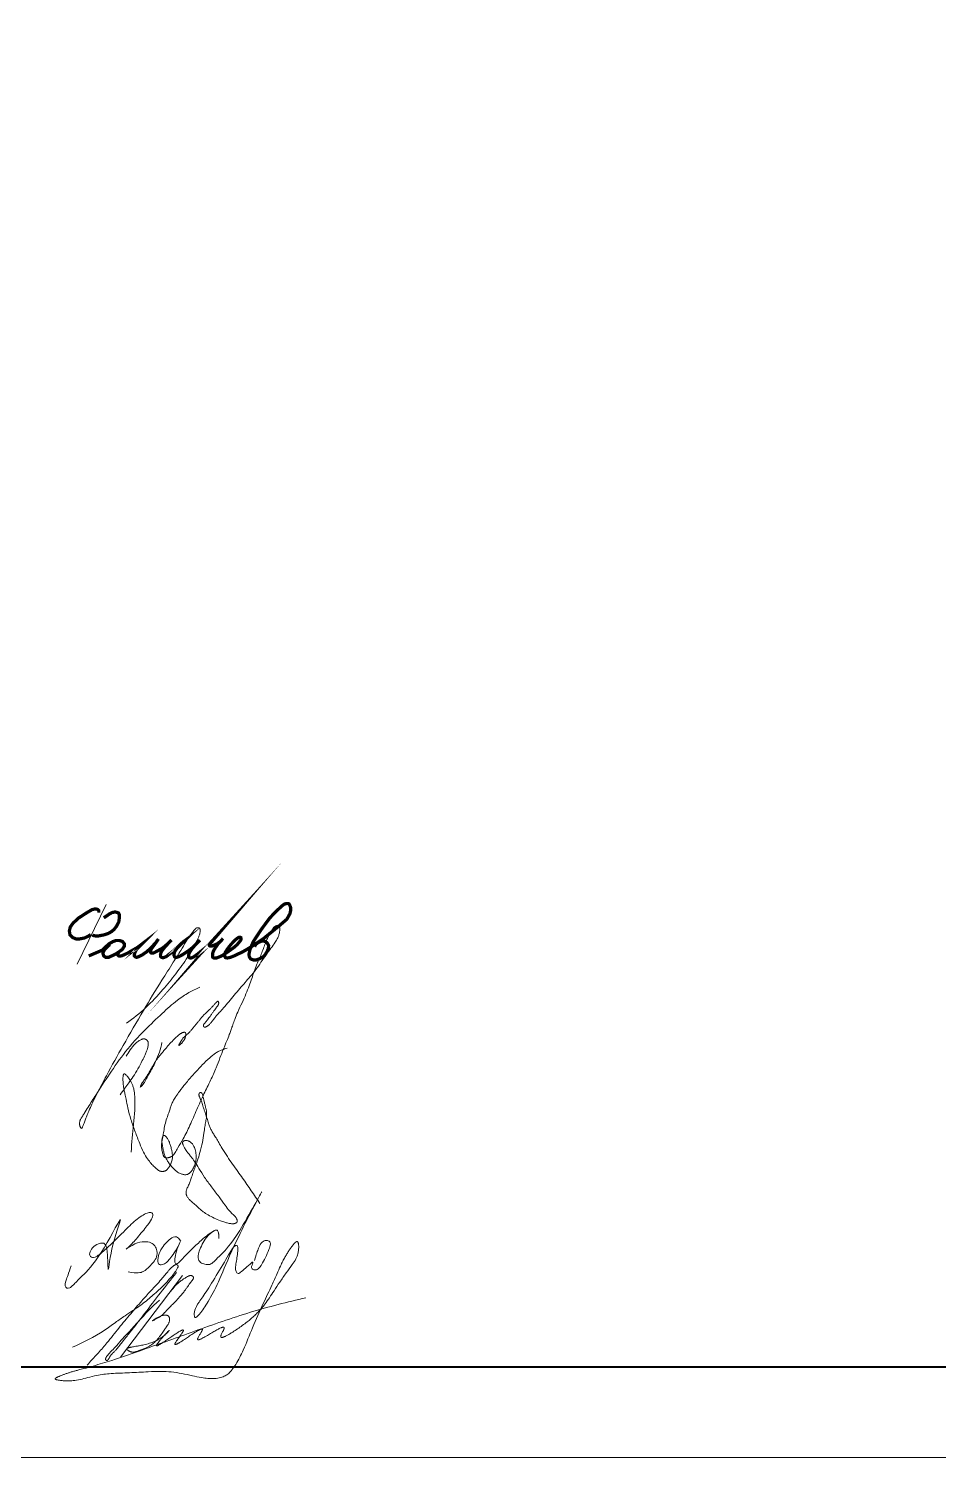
# Model space of a CAD drawing. Header units: millimetres. Extents: x 0 to 420, y 0 to 297.
# Drawn here: x 60.2 to 110.5, y 0 to 79.1 of the extents above; entities that cross this region are included whole.
import ezdxf

# ---------------------------------------------------------------- set-up
doc = ezdxf.new("R2010")
doc.units = ezdxf.units.MM
for name, pattern in [('K5LT32789', [0]), ('K5LT32790', [0]), ('K5LT32791', [0]), ('K5LT_BASIC', [0]), ('K5LT_THIN', [0])]:
    doc.linetypes.add(name, pattern=pattern)

# ---------------------------------------------------------------- blocks, each defined once
blk = doc.blocks.new('U5')
at = {"color": 5, "linetype": 'K5LT32789', "lineweight": 18, "true_color": 0x0000ff}
for points in [[(68.593, 11.975), (68.422, 12.238), (68.153, 12.238), (67.9, 11.984), (67.612, 11.697), (67.383, 11.304), (67.285, 10.785), (67.444, 10.626), (67.723, 10.695), (67.894, 10.866), (68.094, 11.106), (68.37, 11.526), (68.67, 12.126), (68.37, 11.526), (68.266, 11.043), (68.266, 10.761), (68.336, 10.691), (68.465, 10.735), (69.049, 11.39), (69.687, 11.969), (70.009, 12.261), (70.354, 12.489), (70.512, 12.586), (70.64, 12.586), (70.705, 12.408), (70.705, 12.212), (70.705, 12.004), (70.705, 12.408), (70.64, 12.586), (70.512, 12.594), (70.009, 12.261), (69.544, 11.337), (69.544, 10.927), (69.733, 10.737), (70, 10.668), (70.27, 10.668), (70.487, 10.886), (70.763, 11.162), (71.65, 12.049), (73.788, 16.019), (71.65, 12.049), (70.892, 10.153), (70.309, 8.926), (69.783, 8.101), (69.438, 7.691), (69.331, 7.781), (69.331, 8.132), (69.578, 8.574), (70.027, 9.173), (70.743, 10.355), (71.468, 11.593), (71.625, 11.75), (71.743, 11.733), (71.777, 11.54), (71.716, 11.122), (71.668, 10.788), (71.602, 10.458), (71.67, 10.214), (71.806, 10.143), (71.996, 10.332), (72.353, 10.613), (72.674, 10.934), (72.469, 10.508), (72.565, 10.412), (72.71, 10.352), (72.87, 10.412), (73.072, 10.614), (73.611, 11.737), (73.546, 11.965), (73.342, 12.021), (73.078, 11.957), (72.906, 11.621), (72.782, 11.237), (72.674, 10.905)], [(62.541, 10.611), (62.383, 10.173), (62.227, 9.739), (62.177, 9.469), (62.293, 9.353), (62.454, 9.353), (62.606, 9.505), (63.041, 9.939), (64.112, 11.01), (65.646, 14.027), (64.724, 11.772), (64.561, 9.756), (64.561, 11.615), (64.375, 11.915), (63.93, 11.819), (63.626, 11.515), (63.521, 11.242), (63.623, 11.05), (63.9, 11.05), (64.561, 11.615), (65.466, 12.519), (66.094, 13.148), (66.8, 13.611), (67.105, 13.52), (67.028, 13.264), (66.848, 12.94), (66.255, 12.237), (65.761, 11.652), (65.424, 11.424), (66.083, 11.87), (66.613, 11.967), (66.957, 11.892), (67.191, 11.718), (67.297, 11.435), (67.297, 11.1), (67.089, 10.79), (66.88, 10.582), (66.554, 10.255), (66.194, 10.173), (65.692, 10.264)]]:
    blk.add_open_spline(points, degree=3, dxfattribs=at)
blk = doc.blocks.new('U6')
at = {"color": 5, "linetype": 'K5LT32790', "lineweight": 18, "true_color": 0x0000ff}
blk.add_open_spline([(65.857, 16.901), (65.886, 17.923), (66.143, 19.077), (66.024, 20.297), (65.96, 20.533), (65.897, 20.692), (65.826, 20.828), (65.749, 20.95), (65.674, 21.051), (65.613, 21.126), (65.569, 21.171), (65.54, 21.196), (65.522, 21.209), (65.509, 21.217), (65.498, 21.222), (65.489, 21.225), (65.481, 21.227), (65.475, 21.227), (65.469, 21.227), (65.463, 21.226), (65.458, 21.224), (65.454, 21.222), (65.449, 21.218), (65.444, 21.214), (65.439, 21.208), (65.434, 21.2), (65.429, 21.191), (65.424, 21.179), (65.419, 21.164), (65.414, 21.144), (65.409, 21.117), (65.404, 21.079), (65.4, 21.024), (65.398, 20.949), (65.399, 20.853), (65.403, 20.744), (65.414, 20.625), (65.432, 20.492), (65.464, 20.326), (65.514, 20.101), (65.579, 19.764), (65.674, 19.285), (65.836, 18.681), (66.073, 18.032), (66.3, 17.423), (66.519, 16.913), (66.736, 16.543), (66.944, 16.276), (67.124, 16.09), (67.259, 15.959), (67.356, 15.888), (67.418, 15.856), (67.465, 15.839), (67.508, 15.829), (67.551, 15.824), (67.595, 15.823), (67.639, 15.827), (67.682, 15.836), (67.721, 15.848), (67.756, 15.864), (67.787, 15.882), (67.815, 15.902), (67.843, 15.928), (67.874, 15.964), (67.912, 16.016), (67.961, 16.091), (68.018, 16.189), (68.069, 16.301), (68.106, 16.41), (68.127, 16.513), (68.137, 16.616), (68.136, 16.733), (68.12, 16.878), (68.086, 17.056), (68.033, 17.249), (67.974, 17.425), (67.92, 17.554), (67.871, 17.637), (67.831, 17.692), (67.795, 17.736), (67.763, 17.769), (67.737, 17.792), (67.717, 17.805), (67.704, 17.812), (67.693, 17.817), (67.684, 17.819), (67.676, 17.82), (67.67, 17.82), (67.664, 17.819), (67.658, 17.818), (67.653, 17.816), (67.648, 17.813), (67.642, 17.809), (67.636, 17.804), (67.629, 17.797), (67.622, 17.788), (67.614, 17.777), (67.606, 17.761), (67.595, 17.738), (67.584, 17.708), (67.573, 17.669), (67.562, 17.623), (67.555, 17.569), (67.552, 17.509), (67.556, 17.434), (67.571, 17.334), (67.596, 17.191), (67.628, 17.007), (67.678, 16.802), (67.75, 16.611), (67.841, 16.435), (67.949, 16.267), (68.078, 16.103), (68.218, 15.957), (68.351, 15.84), (68.468, 15.76), (68.566, 15.71), (68.651, 15.677), (68.728, 15.657), (68.796, 15.646), (68.855, 15.644), (68.905, 15.649), (68.947, 15.657), (68.983, 15.67), (69.017, 15.685), (69.049, 15.705), (69.084, 15.731), (69.123, 15.767), (69.167, 15.817), (69.218, 15.885), (69.275, 15.972), (69.33, 16.077), (69.377, 16.194), (69.413, 16.318), (69.436, 16.45), (69.447, 16.592), (69.443, 16.744), (69.426, 16.896), (69.395, 17.036), (69.355, 17.153), (69.311, 17.245), (69.267, 17.316), (69.223, 17.371), (69.18, 17.414), (69.134, 17.45), (69.085, 17.481), (69.034, 17.506), (68.984, 17.525), (68.94, 17.538), (68.903, 17.543), (68.872, 17.544), (68.847, 17.541), (68.822, 17.536), (68.799, 17.529), (68.777, 17.519), (68.758, 17.508), (68.741, 17.496), (68.728, 17.484), (68.719, 17.473), (68.712, 17.463), (68.706, 17.453), (68.702, 17.443), (68.699, 17.432), (68.697, 17.419), (68.697, 17.404), (68.698, 17.387), (68.701, 17.367), (68.708, 17.342), (68.719, 17.31), (68.739, 17.266), (68.77, 17.206), (68.81, 17.125), (68.862, 17.031), (68.934, 16.924), (69.036, 16.8), (69.185, 16.623), (69.379, 16.35), (69.625, 15.959), (69.923, 15.474), (70.308, 14.957), (70.694, 14.45), (71.017, 14.007), (71.244, 13.679), (71.428, 13.505), (71.547, 13.402), (71.619, 13.323), (71.663, 13.258), (71.69, 13.207), (71.708, 13.164), (71.719, 13.129), (71.723, 13.101), (71.724, 13.08), (71.723, 13.063), (71.72, 13.049), (71.716, 13.037), (71.711, 13.026), (71.705, 13.016), (71.697, 13.007), (71.688, 12.997), (71.676, 12.987), (71.66, 12.977), (71.64, 12.966), (71.614, 12.955), (71.582, 12.944), (71.546, 12.936), (71.504, 12.93), (71.455, 12.928), (71.393, 12.931), (71.311, 12.943), (71.192, 12.968), (71.015, 13.016), (70.758, 13.107), (70.448, 13.245), (70.122, 13.406), (69.864, 13.571), (69.66, 13.742), (69.473, 13.909), (69.272, 14.087), (69.098, 14.243), (68.99, 14.367), (68.94, 14.447), (68.916, 14.498), (68.902, 14.543), (68.893, 14.585), (68.889, 14.628), (68.889, 14.671), (68.893, 14.715), (68.903, 14.761), (68.919, 14.812), (68.945, 14.877), (68.985, 14.965), (69.044, 15.1), (69.123, 15.286), (69.203, 15.532), (69.293, 15.801), (69.403, 16.092), (69.53, 16.444), (69.673, 16.893), (69.799, 17.409), (69.875, 17.891), (69.923, 18.277), (69.978, 18.58), (70.024, 18.827), (70.033, 19.026), (70.015, 19.184), (69.984, 19.337), (69.938, 19.508), (69.895, 19.687), (69.863, 19.848), (69.831, 19.969), (69.806, 20.053), (69.786, 20.108), (69.769, 20.142), (69.756, 20.161), (69.747, 20.173), (69.738, 20.181), (69.73, 20.187), (69.723, 20.191), (69.715, 20.194), (69.708, 20.195), (69.701, 20.196), (69.694, 20.196), (69.687, 20.195), (69.68, 20.193), (69.671, 20.19), (69.662, 20.186), (69.653, 20.18), (69.644, 20.174), (69.635, 20.166), (69.628, 20.158), (69.622, 20.149), (69.616, 20.139), (69.612, 20.128), (69.608, 20.115), (69.605, 20.099), (69.604, 20.081), (69.605, 20.059), (69.608, 20.032), (69.616, 19.998), (69.629, 19.955), (69.649, 19.902), (69.68, 19.837), (69.722, 19.754), (69.763, 19.65), (69.802, 19.524), (69.846, 19.375), (69.909, 19.185), (69.991, 18.955), (70.069, 18.695), (70.135, 18.453), (70.216, 18.24), (70.313, 18.058), (70.428, 17.872), (70.562, 17.664), (70.714, 17.401), (70.913, 17.052), (71.169, 16.653), (71.462, 16.234), (71.746, 15.837), (72.258, 15.12), (72.662, 14.526), (72.971, 14.052)], degree=3, knots=[0, 0, 0, 0, 23.088924, 25.905784, 27.368497, 28.578535, 29.721875, 30.813961, 31.805183, 32.534012, 32.992903, 33.225793, 33.377047, 33.48833, 33.574551, 33.643805, 33.701224, 33.750367, 33.79387, 33.833355, 33.872141, 33.912355, 33.95659, 34.00557, 34.061357, 34.126468, 34.204109, 34.298549, 34.415744, 34.564555, 34.759459, 35.028229, 35.412864, 35.997175, 36.728139, 37.568941, 38.433825, 39.401332, 40.578431, 42.235398, 44.569602, 48.269133, 53.187712, 58.58434, 63.764044, 67.778676, 70.998143, 73.369834, 75.349816, 76.796874, 77.581324, 78.028914, 78.378087, 78.696803, 79.013489, 79.343373, 79.678587, 80.006824, 80.317932, 80.606471, 80.866035, 81.11641, 81.383983, 81.718354, 82.16781, 82.839361, 83.733235, 84.705422, 85.582724, 86.324391, 87.057116, 87.890757, 88.945341, 90.321141, 91.965571, 93.426367, 94.484215, 95.101021, 95.580997, 96.013141, 96.361093, 96.626002, 96.782739, 96.889142, 96.971138, 97.03813, 97.095272, 97.145901, 97.188561, 97.228747, 97.268915, 97.315311, 97.366861, 97.425655, 97.494454, 97.577142, 97.679623, 97.811915, 97.985663, 98.226797, 98.532587, 98.897786, 99.296036, 99.737821, 100.261724, 100.964229, 101.99978, 103.525411, 105.150667, 106.72453, 108.093532, 109.590313, 111.195302, 112.777483, 114.126394, 115.159714, 115.93325, 116.599105, 117.196687, 117.716186, 118.147278, 118.512091, 118.830828, 119.112084, 119.376147, 119.650254, 119.966184, 120.348472, 120.832611, 121.462575, 122.257884, 123.166317, 124.121896, 125.077441, 126.058759, 127.110722, 128.27138, 129.455541, 130.54928, 131.472222, 132.224076, 132.842804, 133.343527, 133.786162, 134.209733, 134.641953, 135.076751, 135.490934, 135.840567, 136.1162, 136.329021, 136.516582, 136.697073, 136.87991, 137.063295, 137.235465, 137.38613, 137.514261, 137.623548, 137.718445, 137.797689, 137.875651, 137.957944, 138.055516, 138.163779, 138.288043, 138.436309, 138.622516, 138.862075, 139.203128, 139.704326, 140.381097, 141.218915, 142.127317, 143.259517, 144.821141, 147.317764, 150.75711, 155.19517, 160.069171, 165.224464, 169.471142, 172.421411, 174.092925, 175.138298, 175.966748, 176.479558, 176.900272, 177.244752, 177.52135, 177.72293, 177.873709, 177.996322, 178.101436, 178.195314, 178.281517, 178.366118, 178.454913, 178.554755, 178.670049, 178.807074, 178.975201, 179.187234, 179.439473, 179.719727, 180.029511, 180.383269, 180.823448, 181.407111, 182.246837, 183.563618, 185.512414, 188.365901, 191.16936, 193.636194, 195.215931, 197.147086, 199.269225, 201.224518, 202.392176, 202.935446, 203.335749, 203.665039, 203.98044, 204.30527, 204.630666, 204.95421, 205.28424, 205.683122, 206.145312, 206.866804, 207.837862, 209.464316, 211.387339, 213.648133, 215.828171, 218.361631, 222.046321, 226.400789, 230.237614, 232.987127, 235.143069, 237.145235, 238.600123, 239.59432, 240.714469, 242.086859, 243.579513, 244.83703, 245.773068, 246.379449, 246.80954, 247.077534, 247.227517, 247.33398, 247.41847, 247.489521, 247.552012, 247.609222, 247.663606, 247.717168, 247.768592, 247.820784, 247.876677, 247.942191, 248.018083, 248.10247, 248.189421, 248.269471, 248.347072, 248.425637, 248.512886, 248.605679, 248.706816, 248.820413, 248.952282, 249.111489, 249.313956, 249.574155, 249.89782, 250.303709, 250.841791, 251.528272, 252.381244, 253.359593, 254.475963, 255.872687, 257.851092, 259.938273, 261.963603, 263.469883, 265.046448, 266.586695, 268.366913, 270.599666, 273.407082, 277.373027, 281.234201, 284.882343, 288.313023, 301, 301, 301, 301], dxfattribs=at)
blk = doc.blocks.new('U7')
at = {"color": 5, "linetype": 'K5LT32790', "lineweight": 18, "true_color": 0x0000ff}
for points, knots in [([(65.586, 24.023), (66.342, 24.552), (67.291, 25.449), (68.32, 26.765), (68.952, 27.594), (69.325, 28.3), (69.565, 28.723), (69.644, 28.946), (69.668, 29.061), (69.678, 29.131), (69.678, 29.176), (69.675, 29.204), (69.669, 29.223), (69.663, 29.238), (69.657, 29.251), (69.649, 29.261), (69.64, 29.271), (69.629, 29.281), (69.617, 29.289), (69.602, 29.298), (69.585, 29.305), (69.568, 29.31), (69.55, 29.314), (69.532, 29.316), (69.517, 29.315), (69.502, 29.313), (69.488, 29.31), (69.474, 29.304), (69.46, 29.297), (69.444, 29.286), (69.425, 29.271), (69.402, 29.248), (69.368, 29.21), (69.312, 29.146), (69.218, 29.029), (69.067, 28.824), (68.852, 28.49), (68.565, 27.993), (68.111, 27.287), (67.411, 26.189), (66.483, 24.657), (65.459, 22.897), (64.61, 21.362), (64.047, 20.302), (63.737, 19.688), (63.569, 19.313), (63.451, 19.029), (63.353, 18.784), (63.27, 18.566), (63.209, 18.402), (63.174, 18.306), (63.153, 18.262), (63.143, 18.244), (63.135, 18.233), (63.128, 18.225), (63.123, 18.22), (63.118, 18.216), (63.113, 18.213), (63.109, 18.212), (63.105, 18.211), (63.101, 18.21), (63.097, 18.211), (63.093, 18.212), (63.09, 18.213), (63.086, 18.215), (63.083, 18.217), (63.079, 18.22), (63.075, 18.225), (63.07, 18.23), (63.064, 18.238), (63.056, 18.25), (63.046, 18.266), (63.034, 18.29), (63.021, 18.321), (63.008, 18.359), (62.999, 18.401), (62.994, 18.446), (62.994, 18.493), (62.999, 18.542), (63.01, 18.594), (63.027, 18.648), (63.053, 18.706), (63.093, 18.777), (63.162, 18.888), (63.289, 19.097), (63.539, 19.493), (64, 20.222), (64.675, 21.253), (65.53, 22.5), (66.539, 23.596), (67.517, 24.528), (68.311, 25.245), (69.016, 25.726), (69.449, 25.928), (69.652, 26.024)], [0, 0, 0, 0, 8.550609, 12.054989, 15.548009, 18.191121, 19.498995, 20.058209, 20.381615, 20.589671, 20.716665, 20.79368, 20.851701, 20.900722, 20.944653, 20.985245, 21.025642, 21.06834, 21.115939, 21.168338, 21.224707, 21.283052, 21.340576, 21.394663, 21.443781, 21.488289, 21.53119, 21.575808, 21.625508, 21.683081, 21.754287, 21.848548, 21.98875, 22.223415, 22.641351, 23.38396, 24.591455, 26.333193, 28.725175, 32.394143, 38.444137, 45.386804, 51.336644, 54.759282, 56.550214, 57.736198, 58.581068, 59.410817, 60.190375, 60.748602, 61.044545, 61.139793, 61.19713, 61.237089, 61.267135, 61.290713, 61.309862, 61.325937, 61.339917, 61.352551, 61.36445, 61.376142, 61.388111, 61.400062, 61.412022, 61.424542, 61.439066, 61.45699, 61.479741, 61.509795, 61.550475, 61.607942, 61.688058, 61.795635, 61.922219, 62.059168, 62.198495, 62.342871, 62.495112, 62.658157, 62.830855, 63.02153, 63.245709, 63.594568, 64.237865, 65.516344, 67.957442, 72.253573, 76.989753, 81.977365, 86.090995, 89.562811, 91.905588, 94, 94, 94, 94]), ([(67.554, 22.964), (67.494, 22.594), (67.313, 22.123), (67.037, 21.552), (66.848, 21.25), (66.718, 21.004), (66.64, 20.848), (66.594, 20.759), (66.561, 20.706), (66.531, 20.666), (66.503, 20.632), (66.475, 20.6), (66.446, 20.57), (66.42, 20.543), (66.4, 20.524), (66.387, 20.513), (66.379, 20.507), (66.375, 20.504), (66.371, 20.501), (66.368, 20.5), (66.366, 20.499), (66.364, 20.498), (66.362, 20.498), (66.361, 20.498), (66.36, 20.499), (66.359, 20.501), (66.359, 20.503), (66.359, 20.505), (66.36, 20.508), (66.361, 20.511), (66.362, 20.515), (66.364, 20.521), (66.367, 20.528), (66.371, 20.54), (66.378, 20.556), (66.387, 20.578), (66.398, 20.604), (66.41, 20.634), (66.425, 20.669), (66.446, 20.708), (66.475, 20.752), (66.514, 20.804), (66.566, 20.871), (66.642, 20.975), (66.742, 21.126), (66.855, 21.315), (66.964, 21.51), (67.076, 21.711), (67.207, 21.93), (67.371, 22.163), (67.547, 22.371), (67.7, 22.552), (67.862, 22.744), (68.054, 22.966), (68.275, 23.186), (68.445, 23.348), (68.553, 23.434), (68.61, 23.468), (68.653, 23.489), (68.695, 23.506), (68.733, 23.518), (68.765, 23.525), (68.788, 23.527), (68.805, 23.527), (68.818, 23.525), (68.828, 23.523), (68.837, 23.52), (68.844, 23.516), (68.849, 23.511), (68.854, 23.506), (68.858, 23.501), (68.862, 23.495), (68.865, 23.488), (68.868, 23.479), (68.871, 23.468), (68.872, 23.454), (68.873, 23.436), (68.873, 23.411), (68.869, 23.376), (68.863, 23.331), (68.854, 23.281), (68.844, 23.23), (68.829, 23.183), (68.811, 23.141), (68.787, 23.1), (68.757, 23.056), (68.721, 23.01), (68.686, 22.966), (68.653, 22.93), (68.626, 22.902), (68.601, 22.879), (68.577, 22.858), (68.554, 22.839), (68.535, 22.824), (68.521, 22.815), (68.513, 22.809), (68.507, 22.806), (68.503, 22.804), (68.499, 22.803), (68.497, 22.802), (68.495, 22.801), (68.493, 22.801), (68.491, 22.802), (68.49, 22.802), (68.489, 22.803), (68.488, 22.805), (68.488, 22.806), (68.487, 22.808), (68.488, 22.811), (68.488, 22.813), (68.489, 22.817), (68.49, 22.821), (68.492, 22.826), (68.494, 22.832), (68.498, 22.841), (68.504, 22.855), (68.514, 22.872), (68.525, 22.893), (68.537, 22.913), (68.548, 22.932), (68.562, 22.953), (68.579, 22.981), (68.602, 23.022), (68.631, 23.076), (68.67, 23.137), (68.722, 23.2), (68.793, 23.273), (68.889, 23.355), (69.008, 23.456), (69.119, 23.574), (69.224, 23.7), (69.321, 23.819), (69.429, 23.944), (69.54, 24.077), (69.651, 24.223), (69.765, 24.37), (69.909, 24.521), (70.07, 24.67), (70.225, 24.814), (70.335, 24.931), (70.411, 25.017), (70.464, 25.076), (70.509, 25.126), (70.547, 25.168), (70.578, 25.199), (70.601, 25.218), (70.617, 25.229), (70.628, 25.235), (70.636, 25.239), (70.643, 25.241), (70.648, 25.242), (70.653, 25.242), (70.658, 25.242), (70.662, 25.241), (70.666, 25.239), (70.669, 25.237), (70.672, 25.235), (70.674, 25.232), (70.677, 25.229), (70.68, 25.224), (70.683, 25.219), (70.686, 25.212), (70.689, 25.202), (70.692, 25.19), (70.695, 25.174), (70.697, 25.154), (70.697, 25.132), (70.695, 25.111), (70.691, 25.089), (70.685, 25.068), (70.676, 25.045), (70.662, 25.018), (70.639, 24.984), (70.602, 24.935), (70.546, 24.861), (70.469, 24.763), (70.377, 24.645), (70.29, 24.51), (70.206, 24.377), (70.116, 24.273), (70.049, 24.183), (69.998, 24.111), (69.952, 24.058), (69.913, 24.02), (69.887, 23.99), (69.872, 23.967), (69.864, 23.949), (69.859, 23.934), (69.857, 23.92), (69.856, 23.906), (69.856, 23.891), (69.858, 23.876), (69.861, 23.862), (69.865, 23.85), (69.87, 23.84), (69.875, 23.832), (69.879, 23.826), (69.884, 23.821), (69.889, 23.818), (69.894, 23.814), (69.899, 23.812), (69.906, 23.81), (69.913, 23.809), (69.921, 23.808), (69.93, 23.809), (69.941, 23.81), (69.955, 23.814), (69.971, 23.819), (69.993, 23.829), (70.022, 23.844), (70.057, 23.866), (70.098, 23.893), (70.142, 23.927), (70.19, 23.968), (70.244, 24.024), (70.312, 24.106), (70.406, 24.232), (70.542, 24.411), (70.739, 24.631), (70.993, 24.898), (71.267, 25.218), (71.563, 25.582), (71.855, 25.938), (72.157, 26.281), (72.455, 26.621), (72.755, 26.991), (73.034, 27.397), (73.309, 27.796), (73.582, 28.158), (73.793, 28.477), (73.943, 28.708), (74.015, 28.868), (74.044, 28.975), (74.061, 29.06), (74.073, 29.129), (74.081, 29.179), (74.085, 29.218), (74.086, 29.253), (74.082, 29.284), (74.076, 29.31), (74.068, 29.331), (74.059, 29.352), (74.047, 29.371), (74.034, 29.387), (74.02, 29.401), (74.007, 29.412), (73.994, 29.42), (73.982, 29.426), (73.971, 29.43), (73.959, 29.432), (73.946, 29.434), (73.932, 29.433), (73.916, 29.432), (73.899, 29.428), (73.878, 29.421), (73.854, 29.41), (73.827, 29.395), (73.797, 29.374), (73.767, 29.349), (73.736, 29.318), (73.702, 29.278), (73.669, 29.231), (73.632, 29.168), (73.586, 29.084), (73.513, 28.955), (73.412, 28.767), (73.305, 28.516), (73.196, 28.226), (73.083, 27.927), (72.952, 27.614), (72.805, 27.273), (72.663, 26.897), (72.524, 26.499), (72.376, 26.083), (72.204, 25.633), (71.984, 25.152), (71.759, 24.689), (71.597, 24.275), (71.495, 23.992), (71.437, 23.829), (71.4, 23.727), (71.353, 23.594), (71.268, 23.361), (71.135, 23.019), (70.955, 22.589), (70.76, 22.095), (70.537, 21.509), (70.242, 20.843), (69.859, 20.083), (69.48, 19.25), (69.122, 18.409), (68.789, 17.691), (68.472, 17.215), (68.323, 16.912), (68.226, 16.773), (68.164, 16.71), (68.118, 16.673), (68.073, 16.645), (68.026, 16.622), (67.976, 16.604), (67.923, 16.591), (67.87, 16.583), (67.822, 16.581), (67.783, 16.583), (67.753, 16.588), (67.732, 16.595), (67.715, 16.602), (67.701, 16.61), (67.689, 16.62), (67.677, 16.631), (67.666, 16.644), (67.655, 16.661), (67.644, 16.682), (67.632, 16.711), (67.619, 16.753), (67.604, 16.814), (67.583, 16.902), (67.557, 17.009), (67.536, 17.125), (67.53, 17.24), (67.538, 17.361), (67.56, 17.503), (67.595, 17.683), (67.635, 17.923), (67.685, 18.232), (67.765, 18.585), (67.873, 18.907), (67.965, 19.169), (68.035, 19.38), (68.107, 19.576), (68.203, 19.779), (68.345, 20.007), (68.567, 20.309), (68.876, 20.716), (69.304, 21.199), (69.744, 21.683), (70.154, 22.085), (70.465, 22.341), (70.702, 22.48), (70.918, 22.57), (71.071, 22.62), (71.165, 22.65)], [0, 0, 0, 0, 9.050129, 12.27524, 15.459, 17.73484, 19.057413, 19.710841, 20.186256, 20.578255, 20.920156, 21.263228, 21.624829, 21.943402, 22.174143, 22.29629, 22.36276, 22.406894, 22.439057, 22.464194, 22.484922, 22.502166, 22.516262, 22.528133, 22.539447, 22.552242, 22.56817, 22.588053, 22.611987, 22.639741, 22.672744, 22.715192, 22.776687, 22.87041, 23.023044, 23.2152, 23.446308, 23.698853, 24.014406, 24.364067, 24.793807, 25.28352, 25.941626, 26.877925, 28.429965, 30.348657, 32.240773, 33.898399, 35.948367, 38.485583, 40.825304, 42.59187, 44.267244, 46.970047, 49.74801, 51.863744, 52.701471, 53.104911, 53.483029, 53.862972, 54.210178, 54.473163, 54.650607, 54.780151, 54.882015, 54.96597, 55.037892, 55.101774, 55.160577, 55.215489, 55.269733, 55.3265, 55.390437, 55.464507, 55.552848, 55.661752, 55.802045, 55.996896, 56.278982, 56.657771, 57.087852, 57.530059, 57.926999, 58.28654, 58.645161, 59.086887, 59.580412, 60.070145, 60.456808, 60.770321, 61.020502, 61.287434, 61.539711, 61.751465, 61.877288, 61.951174, 62.001019, 62.037083, 62.064047, 62.085222, 62.102691, 62.117816, 62.131035, 62.143011, 62.154708, 62.167188, 62.181333, 62.197688, 62.21651, 62.238222, 62.264236, 62.296726, 62.338711, 62.394112, 62.469848, 62.581386, 62.750144, 62.953234, 63.151975, 63.325302, 63.501424, 63.750698, 64.126703, 64.655732, 65.239268, 65.888652, 66.649933, 67.724768, 68.970934, 70.450533, 71.673771, 72.965674, 74.199734, 75.716608, 77.191491, 78.669398, 80.263602, 82.259995, 84.0227, 85.431088, 86.180031, 86.82002, 87.357354, 87.830339, 88.196682, 88.427814, 88.563885, 88.657509, 88.728451, 88.784957, 88.831759, 88.871976, 88.907862, 88.941164, 88.973333, 89.002363, 89.031139, 89.061129, 89.097204, 89.139544, 89.190239, 89.252182, 89.329582, 89.428874, 89.559889, 89.727893, 89.910432, 90.08993, 90.259821, 90.437176, 90.634512, 90.867411, 91.167757, 91.627014, 92.382088, 93.419966, 94.672454, 96.030915, 97.344377, 98.512333, 99.382533, 100.080146, 100.642761, 101.098523, 101.416568, 101.614452, 101.761411, 101.888131, 102.002041, 102.112642, 102.228685, 102.353162, 102.475542, 102.582798, 102.67162, 102.744553, 102.805473, 102.857643, 102.905538, 102.953137, 103.003348, 103.057077, 103.11538, 103.180499, 103.255316, 103.343787, 103.451799, 103.589159, 103.775473, 104.036879, 104.381072, 104.782032, 105.231565, 105.731185, 106.331113, 107.131661, 108.329516, 110.150194, 112.636877, 115.501671, 119.160964, 122.898631, 126.952961, 130.409086, 134.037174, 137.994275, 142.035946, 146.041027, 149.822245, 153.085433, 155.385996, 156.523495, 157.344961, 158.084473, 158.656408, 159.032405, 159.319553, 159.62593, 159.882585, 160.081757, 160.265654, 160.447561, 160.63144, 160.806021, 160.962993, 161.100471, 161.220792, 161.327559, 161.424857, 161.521276, 161.623153, 161.736504, 161.863212, 162.008568, 162.179889, 162.387514, 162.643846, 162.945007, 163.264358, 163.6135, 164.014772, 164.533206, 165.020618, 165.794064, 166.857794, 168.64401, 171.006738, 173.517367, 176.204619, 178.789913, 181.800729, 185.264053, 188.598832, 192.086757, 196.039981, 200.351441, 204.98312, 208.606796, 211.174086, 212.324149, 212.840152, 213.814159, 215.76165, 218.911517, 222.760316, 227.121283, 231.883071, 238.054257, 244.879079, 252.670992, 260.372327, 267.206768, 271.910472, 274.294825, 275.442431, 276.007431, 276.456493, 276.872537, 277.298483, 277.734538, 278.182349, 278.627236, 279.027811, 279.347916, 279.582846, 279.760539, 279.906542, 280.032941, 280.152577, 280.276179, 280.413989, 280.572354, 280.762102, 281.004984, 281.334701, 281.830666, 282.557033, 283.530703, 284.521091, 285.429966, 286.323075, 287.47734, 288.942216, 290.783007, 293.428229, 296.57457, 299.586331, 301.717918, 303.359613, 305.016414, 306.799751, 308.827327, 311.560281, 315.955926, 321.284596, 327.290578, 331.929165, 335.294372, 337.07654, 338.608554, 341, 341, 341, 341]), ([(65.569, 22.202), (65.724, 22.436), (65.9, 22.739), (66.186, 22.993), (66.293, 23.067), (66.377, 23.113), (66.443, 23.142), (66.493, 23.156), (66.531, 23.162), (66.562, 23.163), (66.589, 23.16), (66.614, 23.155), (66.639, 23.147), (66.663, 23.136), (66.687, 23.122), (66.71, 23.105), (66.731, 23.086), (66.75, 23.065), (66.765, 23.044), (66.777, 23.022), (66.786, 22.999), (66.794, 22.973), (66.799, 22.943), (66.802, 22.906), (66.801, 22.86), (66.794, 22.801), (66.779, 22.72), (66.752, 22.612), (66.7, 22.462), (66.603, 22.239), (66.451, 21.91), (66.237, 21.503), (65.981, 21.097), (65.73, 20.747), (65.489, 20.409), (65.33, 20.184), (65.242, 20.059)], [0, 0, 0, 0, 6.031327, 7.224988, 8.103691, 8.779791, 9.271523, 9.620615, 9.879085, 10.092232, 10.278511, 10.453749, 10.630111, 10.818394, 11.017829, 11.223201, 11.427374, 11.623322, 11.806227, 11.978077, 12.150954, 12.337468, 12.550087, 12.799771, 13.111892, 13.519386, 14.078895, 14.842107, 15.895849, 17.445078, 19.990893, 23.601088, 27.190299, 30.147219, 32.759048, 36, 36, 36, 36])]:
    blk.add_open_spline(points, degree=3, knots=knots, dxfattribs=at)
blk = doc.blocks.new('U8')
at = {"color": 5, "linetype": 'K5LT32790', "lineweight": 18, "true_color": 0x0000ff}
blk.add_line((68.701, 10.064), (65.257, 5.548), dxfattribs=at)
for points, knots in [([(68.048, 9.208), (68.205, 9.406), (68.427, 9.652), (68.746, 9.873), (68.896, 9.964), (69.001, 10.028), (69.068, 10.055), (69.106, 10.064), (69.133, 10.067), (69.157, 10.067), (69.178, 10.064), (69.197, 10.059), (69.216, 10.052), (69.233, 10.043), (69.25, 10.032), (69.264, 10.021), (69.275, 10.01), (69.283, 10), (69.289, 9.991), (69.294, 9.982), (69.297, 9.972), (69.3, 9.961), (69.301, 9.949), (69.301, 9.935), (69.299, 9.921), (69.295, 9.904), (69.288, 9.885), (69.277, 9.862), (69.261, 9.834), (69.234, 9.795), (69.192, 9.741), (69.132, 9.669), (69.059, 9.574), (68.973, 9.456), (68.875, 9.311), (68.751, 9.132), (68.574, 8.92), (68.363, 8.696), (68.143, 8.474), (67.966, 8.292), (67.821, 8.142), (67.716, 8.027), (67.626, 7.933), (67.555, 7.871), (67.495, 7.825), (67.44, 7.786), (67.379, 7.746), (67.31, 7.705), (67.237, 7.663), (67.174, 7.628), (67.128, 7.604), (67.101, 7.59), (67.083, 7.582), (67.071, 7.576), (67.062, 7.573), (67.056, 7.57), (67.051, 7.568), (67.048, 7.567), (67.045, 7.566), (67.044, 7.566), (67.042, 7.566), (67.041, 7.566), (67.041, 7.566), (67.04, 7.567), (67.041, 7.568), (67.041, 7.568), (67.042, 7.57), (67.043, 7.571), (67.045, 7.572), (67.047, 7.574), (67.05, 7.576), (67.053, 7.579), (67.057, 7.582), (67.062, 7.586), (67.07, 7.591), (67.079, 7.598), (67.093, 7.607), (67.113, 7.621), (67.144, 7.641), (67.189, 7.67), (67.248, 7.708), (67.317, 7.749), (67.394, 7.79), (67.473, 7.824), (67.553, 7.849), (67.629, 7.863), (67.696, 7.871), (67.756, 7.873), (67.803, 7.869), (67.839, 7.861), (67.865, 7.852), (67.885, 7.843), (67.901, 7.832), (67.915, 7.821), (67.927, 7.808), (67.938, 7.794), (67.948, 7.776), (67.958, 7.756), (67.967, 7.731), (67.974, 7.701), (67.979, 7.667), (67.981, 7.631), (67.979, 7.592), (67.973, 7.551), (67.962, 7.507), (67.943, 7.455), (67.913, 7.394), (67.863, 7.311), (67.781, 7.196), (67.667, 7.022), (67.52, 6.801), (67.341, 6.568), (67.157, 6.375), (66.988, 6.236), (66.837, 6.141), (66.676, 6.064), (66.49, 5.994), (66.294, 5.926), (66.135, 5.859), (66.022, 5.831), (65.955, 5.826), (65.911, 5.828), (65.873, 5.834), (65.836, 5.844), (65.796, 5.859), (65.756, 5.877), (65.722, 5.894), (65.697, 5.909), (65.679, 5.921), (65.662, 5.933), (65.647, 5.945), (65.633, 5.958), (65.623, 5.97), (65.616, 5.981), (65.613, 5.991), (65.612, 6.001), (65.614, 6.01), (65.619, 6.018), (65.626, 6.027), (65.636, 6.035), (65.65, 6.044), (65.669, 6.053), (65.693, 6.062), (65.725, 6.072), (65.767, 6.083), (65.822, 6.096), (65.895, 6.11), (65.994, 6.128), (66.13, 6.151), (66.323, 6.184), (66.577, 6.236), (66.866, 6.311), (67.143, 6.41), (67.366, 6.521), (67.532, 6.631), (67.656, 6.726), (67.749, 6.807), (67.815, 6.87), (67.859, 6.914), (67.889, 6.946), (67.91, 6.969), (67.925, 6.986), (67.936, 6.999), (67.944, 7.009), (67.95, 7.016), (67.954, 7.021), (67.956, 7.025), (67.958, 7.028), (67.959, 7.03), (67.96, 7.032), (67.96, 7.033), (67.96, 7.034), (67.96, 7.034), (67.959, 7.034), (67.958, 7.034), (67.957, 7.033), (67.955, 7.032), (67.952, 7.029), (67.947, 7.026), (67.941, 7.02), (67.934, 7.013), (67.923, 7.004), (67.91, 6.991), (67.893, 6.973), (67.87, 6.95), (67.839, 6.918), (67.797, 6.873), (67.735, 6.807), (67.647, 6.71), (67.54, 6.588), (67.434, 6.463), (67.358, 6.366), (67.311, 6.303), (67.287, 6.267), (67.272, 6.242), (67.262, 6.224), (67.255, 6.21), (67.252, 6.199), (67.25, 6.191), (67.249, 6.184), (67.25, 6.179), (67.253, 6.174), (67.258, 6.171), (67.265, 6.17), (67.273, 6.171), (67.285, 6.173), (67.299, 6.177), (67.318, 6.185), (67.342, 6.196), (67.373, 6.212), (67.414, 6.235), (67.467, 6.267), (67.54, 6.313), (67.642, 6.38), (67.796, 6.484), (67.996, 6.622), (68.216, 6.773), (68.395, 6.891), (68.516, 6.965), (68.585, 7.004), (68.63, 7.027), (68.663, 7.041), (68.687, 7.05), (68.705, 7.054), (68.718, 7.056), (68.728, 7.055), (68.736, 7.053), (68.741, 7.048), (68.744, 7.042), (68.745, 7.034), (68.744, 7.026), (68.742, 7.016), (68.739, 7.006), (68.734, 6.992), (68.726, 6.976), (68.715, 6.955), (68.699, 6.927), (68.676, 6.891), (68.643, 6.84), (68.59, 6.764), (68.519, 6.665), (68.44, 6.554), (68.374, 6.459), (68.329, 6.391), (68.305, 6.35), (68.29, 6.323), (68.281, 6.304), (68.276, 6.289), (68.273, 6.278), (68.271, 6.27), (68.271, 6.262), (68.272, 6.256), (68.275, 6.251), (68.28, 6.246), (68.287, 6.244), (68.296, 6.244), (68.308, 6.245), (68.323, 6.249), (68.342, 6.255), (68.367, 6.266), (68.399, 6.281), (68.44, 6.303), (68.495, 6.334), (68.568, 6.379), (68.672, 6.445), (68.827, 6.548), (69.029, 6.684), (69.25, 6.833), (69.432, 6.95), (69.556, 7.023), (69.626, 7.06), (69.673, 7.082), (69.706, 7.095), (69.731, 7.102), (69.75, 7.106), (69.764, 7.106), (69.775, 7.105), (69.783, 7.101), (69.789, 7.094), (69.792, 7.086), (69.793, 7.076), (69.792, 7.065), (69.789, 7.052), (69.785, 7.038), (69.778, 7.022), (69.77, 7.003), (69.757, 6.977), (69.737, 6.941), (69.707, 6.889), (69.665, 6.82), (69.619, 6.743), (69.58, 6.676), (69.555, 6.628), (69.542, 6.599), (69.535, 6.579), (69.531, 6.565), (69.529, 6.555), (69.528, 6.547), (69.528, 6.539), (69.529, 6.531), (69.532, 6.523), (69.538, 6.516), (69.546, 6.512), (69.556, 6.509), (69.569, 6.509), (69.585, 6.51), (69.605, 6.514), (69.631, 6.522), (69.664, 6.534), (69.706, 6.552), (69.762, 6.578), (69.837, 6.618), (69.944, 6.677), (70.105, 6.77), (70.308, 6.892), (70.523, 7.019), (70.688, 7.11), (70.796, 7.161), (70.853, 7.184), (70.894, 7.197), (70.924, 7.204), (70.946, 7.207), (70.963, 7.207), (70.977, 7.204), (70.987, 7.199), (70.994, 7.192), (70.999, 7.183), (71.002, 7.172), (71.002, 7.161), (71.001, 7.15), (70.998, 7.138), (70.995, 7.124), (70.989, 7.106), (70.979, 7.082), (70.965, 7.05), (70.942, 7.002), (70.911, 6.94), (70.875, 6.871), (70.846, 6.811), (70.827, 6.768), (70.818, 6.741), (70.813, 6.723), (70.81, 6.708), (70.809, 6.695), (70.809, 6.683), (70.811, 6.672), (70.815, 6.664), (70.82, 6.656), (70.826, 6.65), (70.834, 6.646), (70.844, 6.642), (70.855, 6.64), (70.869, 6.639), (70.886, 6.64), (70.906, 6.644), (70.932, 6.65), (70.963, 6.659), (71.002, 6.674), (71.052, 6.695), (71.117, 6.727), (71.205, 6.773), (71.328, 6.844), (71.509, 6.957), (71.741, 7.112), (72.005, 7.298), (72.255, 7.486), (72.483, 7.671), (72.687, 7.851), (72.883, 8.041), (73.077, 8.254), (73.288, 8.518), (73.515, 8.848), (73.775, 9.255), (74.085, 9.715), (74.419, 10.198), (74.727, 10.62), (74.94, 10.921), (75.032, 11.125), (75.074, 11.254), (75.1, 11.37), (75.116, 11.482), (75.124, 11.592), (75.125, 11.692), (75.12, 11.77), (75.112, 11.824), (75.104, 11.859), (75.096, 11.883), (75.089, 11.9), (75.081, 11.913), (75.074, 11.923), (75.067, 11.931), (75.061, 11.936), (75.055, 11.94), (75.049, 11.942), (75.043, 11.944), (75.037, 11.945), (75.029, 11.945), (75.02, 11.944), (75.01, 11.941), (74.998, 11.937), (74.986, 11.931), (74.971, 11.922), (74.953, 11.909), (74.932, 11.892), (74.906, 11.868), (74.873, 11.833), (74.828, 11.781), (74.764, 11.699), (74.68, 11.584), (74.578, 11.435), (74.468, 11.264), (74.353, 11.07), (74.233, 10.844), (74.091, 10.541), (73.903, 10.095), (73.585, 9.407), (73.112, 8.419), (72.569, 7.227), (72.136, 6.069), (71.739, 5.295), (71.47, 4.886), (71.316, 4.709), (71.205, 4.611), (71.106, 4.543), (70.997, 4.483), (70.87, 4.432), (70.721, 4.392), (70.547, 4.365), (70.336, 4.356), (70.066, 4.369), (69.693, 4.421), (69.217, 4.521), (68.662, 4.648), (68.088, 4.738), (67.463, 4.766), (66.689, 4.735), (65.764, 4.682), (64.812, 4.654), (64.036, 4.574), (63.473, 4.424), (63.044, 4.308), (62.683, 4.249), (62.384, 4.234), (62.15, 4.24), (61.964, 4.257), (61.833, 4.274), (61.757, 4.289), (61.718, 4.299), (61.697, 4.306), (61.683, 4.312), (61.673, 4.317), (61.666, 4.321), (61.661, 4.326), (61.657, 4.329), (61.654, 4.333), (61.652, 4.336), (61.65, 4.34), (61.65, 4.343), (61.65, 4.346), (61.65, 4.35), (61.651, 4.354), (61.653, 4.358), (61.655, 4.363), (61.659, 4.368), (61.665, 4.374), (61.672, 4.381), (61.681, 4.389), (61.693, 4.398), (61.71, 4.408), (61.732, 4.422), (61.764, 4.438), (61.811, 4.461), (61.883, 4.492), (61.985, 4.534), (62.116, 4.585), (62.263, 4.638), (62.42, 4.691), (62.587, 4.742), (62.764, 4.791), (62.983, 4.847), (63.315, 4.932), (63.927, 5.104), (65.02, 5.442), (66.886, 6.087), (69.429, 7.017), (72.411, 8.064), (74.492, 8.603), (75.524, 8.833)], [0, 0, 0, 0, 6.158308, 7.924944, 9.397219, 10.421772, 10.878244, 11.151197, 11.36381, 11.548551, 11.718723, 11.877713, 12.036027, 12.196544, 12.358164, 12.506286, 12.632493, 12.736928, 12.819521, 12.898812, 12.980771, 13.07523, 13.173556, 13.279268, 13.396608, 13.531064, 13.690326, 13.886288, 14.140321, 14.494376, 15.023758, 15.795804, 16.773927, 17.9322, 19.328256, 21.031002, 23.191239, 26.01508, 28.508359, 30.764949, 32.158381, 33.57364, 34.542076, 35.296285, 35.858711, 36.382363, 36.930279, 37.613953, 38.340853, 38.974758, 39.36394, 39.584276, 39.729431, 39.831741, 39.905683, 39.959643, 39.999056, 40.02768, 40.048222, 40.062694, 40.072775, 40.079767, 40.084961, 40.089793, 40.09578, 40.104088, 40.115492, 40.13093, 40.149822, 40.171984, 40.197656, 40.229358, 40.269864, 40.322352, 40.391158, 40.483151, 40.610685, 40.79026, 41.065436, 41.512004, 42.088709, 42.770629, 43.467951, 44.184491, 44.869892, 45.483626, 46.046275, 46.524145, 46.915912, 47.196275, 47.40917, 47.586207, 47.738846, 47.877531, 48.013016, 48.157728, 48.31924, 48.502929, 48.715108, 48.96183, 49.243774, 49.540729, 49.8478, 50.172102, 50.537958, 50.965281, 51.494288, 52.20384, 53.298857, 54.917421, 57.240739, 59.738769, 62.02238, 63.698303, 65.037791, 66.331625, 68.02956, 69.84719, 71.368716, 72.206354, 72.649589, 72.981788, 73.276043, 73.570472, 73.929446, 74.299002, 74.63126, 74.848184, 75.010867, 75.161965, 75.335461, 75.49506, 75.620009, 75.719661, 75.802316, 75.875542, 75.946386, 76.021533, 76.107513, 76.21105, 76.339562, 76.501776, 76.708489, 76.973585, 77.315523, 77.75974, 78.342864, 79.120835, 80.18625, 81.706721, 83.852292, 86.465219, 88.951659, 90.978666, 92.487594, 93.76585, 94.760654, 95.480574, 95.959313, 96.294546, 96.536659, 96.714464, 96.846112, 96.943809, 97.01613, 97.069288, 97.107887, 97.1354, 97.154486, 97.167231, 97.175363, 97.180572, 97.184743, 97.189776, 97.197329, 97.209122, 97.228653, 97.258997, 97.303617, 97.365208, 97.448469, 97.559514, 97.706462, 97.900415, 98.157187, 98.500801, 98.971779, 99.653407, 100.680484, 102.16221, 103.578184, 104.648543, 105.155236, 105.478521, 105.704428, 105.867108, 105.985778, 106.07285, 106.137041, 106.188892, 106.233202, 106.275598, 106.31862, 106.370033, 106.436882, 106.52608, 106.645289, 106.803787, 107.01342, 107.289946, 107.655243, 108.141506, 108.800592, 109.730549, 111.109505, 113.317286, 115.629589, 117.547768, 118.521059, 119.084698, 119.470627, 119.745056, 119.943042, 120.086716, 120.191551, 120.26935, 120.330025, 120.382672, 120.435962, 120.498121, 120.565387, 120.641314, 120.728412, 120.840736, 120.985691, 121.174077, 121.421722, 121.753873, 122.217132, 122.901613, 123.981872, 125.172225, 126.200607, 126.79256, 127.136357, 127.367267, 127.532062, 127.652773, 127.742537, 127.810135, 127.865237, 127.915133, 127.96426, 128.015006, 128.071903, 128.142719, 128.234954, 128.356669, 128.517397, 128.729164, 129.007855, 129.375448, 129.864201, 130.525978, 131.458654, 132.841604, 135.051627, 137.371779, 139.298243, 140.282632, 140.852634, 141.243893, 141.523176, 141.725905, 141.87456, 141.985024, 142.069602, 142.138778, 142.20217, 142.268885, 142.347585, 142.446693, 142.552857, 142.668386, 142.796019, 142.962407, 143.184377, 143.493216, 143.947083, 144.660187, 145.445963, 146.126993, 146.522898, 146.755674, 146.914043, 147.029277, 147.105459, 147.165051, 147.224298, 147.295401, 147.367417, 147.434207, 147.504148, 147.585142, 147.684943, 147.81179, 147.975245, 148.18721, 148.463335, 148.825333, 149.305406, 149.95641, 150.882496, 152.258218, 154.475246, 156.620318, 158.321251, 159.038433, 159.502054, 159.828856, 160.066775, 160.243468, 160.37743, 160.482373, 160.569441, 160.648431, 160.728415, 160.81803, 160.908084, 160.998756, 161.091733, 161.206325, 161.353931, 161.549093, 161.818906, 162.212882, 162.829199, 163.508952, 164.099592, 164.445709, 164.650604, 164.788255, 164.903661, 165.007576, 165.109001, 165.194462, 165.26938, 165.338661, 165.406872, 165.478408, 165.557687, 165.64939, 165.758763, 165.891992, 166.05668, 166.262506, 166.522189, 166.853055, 167.279787, 167.839914, 168.596742, 169.679428, 171.288032, 173.772391, 176.439711, 179.127961, 181.338538, 183.565781, 185.724368, 187.964675, 190.532192, 193.913297, 197.664225, 202.240399, 207.365977, 211.891604, 214.950288, 216.260728, 217.307529, 218.226173, 219.136534, 220.048062, 220.900546, 221.546871, 221.9542, 222.219116, 222.412338, 222.560372, 222.677648, 222.773298, 222.853632, 222.923292, 222.978973, 223.025473, 223.071419, 223.126411, 223.191335, 223.263092, 223.344759, 223.440037, 223.553558, 223.691355, 223.86161, 224.075985, 224.352298, 224.720891, 225.244768, 226.022651, 227.234024, 228.694978, 230.400721, 232.151975, 234.169342, 236.596891, 240.264912, 245.911745, 254.96485, 266.835794, 277.658947, 284.885559, 287.882731, 289.514301, 290.547995, 291.464177, 292.424746, 293.549213, 294.775006, 296.163908, 297.809999, 299.883699, 302.703567, 306.933828, 311.679125, 316.501759, 320.996631, 326.836537, 335.266963, 343.465594, 349.957026, 354.09066, 357.579706, 360.721275, 362.932241, 364.823848, 366.400364, 367.448979, 368.024725, 368.279323, 368.440012, 368.5553, 368.642037, 368.709291, 368.762747, 368.806287, 368.842721, 368.874182, 368.900514, 368.926113, 368.952467, 368.982922, 369.016093, 369.053534, 369.097024, 369.148696, 369.211201, 369.287947, 369.383467, 369.504023, 369.658723, 369.861852, 370.138802, 370.52869, 371.119523, 372.038078, 373.203074, 374.521743, 375.833878, 377.215726, 378.767848, 380.290034, 382.688597, 387.074598, 395.697937, 410.437499, 434.93092, 461.366967, 487, 487, 487, 487]), ([(62.602, 6.101), (63.21, 6.363), (64.033, 6.782), (64.952, 7.445), (65.475, 7.823), (65.98, 8.145), (66.514, 8.511), (67.086, 8.992), (67.635, 9.499), (68.038, 9.934), (68.267, 10.228), (68.366, 10.39), (68.414, 10.472), (68.436, 10.518), (68.445, 10.546), (68.448, 10.564), (68.449, 10.578), (68.448, 10.59), (68.446, 10.601), (68.443, 10.61), (68.439, 10.618), (68.435, 10.626), (68.429, 10.634), (68.421, 10.642), (68.412, 10.65), (68.402, 10.657), (68.391, 10.663), (68.381, 10.668), (68.371, 10.671), (68.361, 10.673), (68.351, 10.674), (68.34, 10.674), (68.327, 10.672), (68.313, 10.669), (68.297, 10.663), (68.277, 10.653), (68.251, 10.638), (68.216, 10.614), (68.166, 10.578), (68.098, 10.522), (68.008, 10.434), (67.898, 10.31), (67.755, 10.137), (67.561, 9.894), (67.274, 9.573), (66.884, 9.16), (66.391, 8.61), (65.808, 7.933), (65.162, 7.157), (64.59, 6.419), (64.085, 5.834), (63.708, 5.439), (63.507, 5.205), (63.425, 5.108)], [0, 0, 0, 0, 6.997069, 9.684036, 11.958352, 13.801956, 16.01059, 18.791875, 21.670898, 23.899271, 25.047829, 25.598015, 25.892727, 26.052221, 26.139763, 26.200238, 26.24818, 26.289354, 26.326598, 26.358724, 26.389054, 26.419587, 26.454991, 26.494445, 26.537325, 26.581963, 26.625959, 26.666366, 26.702295, 26.736616, 26.772293, 26.811665, 26.854853, 26.903993, 26.962474, 27.036776, 27.136139, 27.279193, 27.487047, 27.788774, 28.205883, 28.811868, 29.540442, 30.580231, 32.089095, 34.083011, 36.578424, 39.886091, 43.512937, 47.235171, 49.742529, 51.659752, 53, 53, 53, 53]), ([(67.417, 8.701), (66.993, 8.342), (66.448, 7.722), (65.753, 6.974), (65.324, 6.508), (65.01, 6.141), (64.767, 5.894), (64.613, 5.734), (64.528, 5.626), (64.478, 5.549), (64.45, 5.5), (64.44, 5.472), (64.436, 5.456), (64.435, 5.443), (64.436, 5.433), (64.437, 5.423), (64.44, 5.414), (64.443, 5.406), (64.448, 5.398), (64.453, 5.389), (64.46, 5.381), (64.468, 5.373), (64.475, 5.367), (64.482, 5.363), (64.487, 5.36), (64.492, 5.358), (64.497, 5.356), (64.503, 5.355), (64.509, 5.355), (64.515, 5.356), (64.522, 5.357), (64.528, 5.36), (64.536, 5.364), (64.543, 5.369), (64.552, 5.376), (64.562, 5.386), (64.573, 5.4), (64.587, 5.42), (64.606, 5.451), (64.63, 5.494), (64.659, 5.546), (64.693, 5.6), (64.731, 5.653), (64.775, 5.707), (64.835, 5.771), (64.921, 5.854), (65.037, 5.981), (65.185, 6.163), (65.382, 6.419), (65.667, 6.773), (66.089, 7.299), (66.989, 8.479), (67.758, 9.493), (68.363, 10.229)], [0, 0, 0, 0, 8.178432, 12.15831, 15.070494, 17.531291, 19.273091, 20.178709, 20.817045, 21.283464, 21.53398, 21.648694, 21.722599, 21.78122, 21.832226, 21.879091, 21.922147, 21.96438, 22.009673, 22.061502, 22.117512, 22.171651, 22.219212, 22.258261, 22.286197, 22.310683, 22.335173, 22.364818, 22.395245, 22.426071, 22.458431, 22.49359, 22.533039, 22.578657, 22.632971, 22.699648, 22.784579, 22.898948, 23.06169, 23.316251, 23.620656, 23.948896, 24.25354, 24.580173, 24.971844, 25.549963, 26.340789, 27.51106, 29.012071, 31.099326, 34.219642, 38.953672, 53, 53, 53, 53])]:
    blk.add_open_spline(points, degree=3, knots=knots, dxfattribs=at)
blk = doc.blocks.new('U9')
at = {"color": 7, "linetype": 'K5LT32791', "lineweight": 18}
blk.add_line((62.872, 27.294), (64.475, 30.591), dxfattribs=at)
at = {"color": 7, "linetype": 'K5LT32791', "const_width": 0.18}
for points in [[(65.172, 27.963), (65.122, 27.888), (65.111, 27.861), (65.111, 27.831), (65.121, 27.79), (65.147, 27.766), (65.186, 27.746), (65.245, 27.74), (65.331, 27.762), (65.47, 27.818), (65.665, 27.911), (65.943, 28.074), (66.204, 28.221), (66.432, 28.396), (66.14, 28.098), (66.064, 27.947), (66.031, 27.823), (66.031, 27.753), (66.079, 27.699), (66.154, 27.674), (66.263, 27.705), (66.463, 27.808), (66.701, 27.973), (66.903, 28.153), (67.021, 28.275), (67.219, 28.491), (67.363, 28.69), (67.149, 28.383), (66.999, 28.186), (66.938, 28.085), (66.918, 28.03), (66.918, 27.98), (66.935, 27.938), (66.959, 27.916), (67.012, 27.906), (67.092, 27.916), (67.208, 27.973), (67.604, 28.194), (67.835, 28.39), (68.013, 28.564), (68.079, 28.63), (67.737, 28.266), (67.585, 28.077), (67.524, 27.979), (67.496, 27.905), (67.473, 27.807), (67.484, 27.725), (67.524, 27.684), (67.57, 27.662), (67.619, 27.654), (67.67, 27.668), (67.796, 27.716), (67.948, 27.84), (68.132, 27.977), (68.386, 28.205), (68.712, 28.513), (68.76, 28.548), (68.419, 28.211), (68.282, 28.034), (68.245, 27.94), (68.228, 27.864), (68.226, 27.779), (68.254, 27.708), (68.303, 27.668), (68.386, 27.676), (68.536, 27.732), (68.677, 27.811), (68.905, 27.958), (69.085, 28.083), (69.266, 28.226), (69.662, 28.629), (69.268, 28.216), (69.11, 27.992), (69.048, 27.856), (69.03, 27.778), (69.031, 27.729), (69.049, 27.679), (69.08, 27.652), (69.125, 27.635), (69.199, 27.644), (69.299, 27.69), (69.512, 27.842), (70.087, 28.306), (70.515, 28.775), (70.231, 28.443), (70.185, 28.378), (70.182, 28.337), (70.195, 28.311), (70.228, 28.295), (70.316, 28.3), (70.478, 28.359), (70.599, 28.414), (70.763, 28.529), (70.893, 28.665), (70.938, 28.714), (70.653, 28.407), (70.51, 28.203), (70.421, 28.054), (70.369, 27.925), (70.357, 27.854), (70.355, 27.722), (70.369, 27.678), (70.429, 27.641), (70.563, 27.635), (70.738, 27.701), (70.887, 27.767), (71.046, 27.871), (71.246, 28.012), (71.433, 28.143), (71.569, 28.244), (71.72, 28.38), (71.85, 28.535), (71.923, 28.634), (71.934, 28.689), (71.931, 28.731), (71.919, 28.77), (71.889, 28.788), (71.843, 28.791), (71.743, 28.742), (71.62, 28.643), (71.384, 28.4), (71.166, 28.116), (71.07, 27.961), (71.05, 27.906), (71.03, 27.805), (71.04, 27.715), (71.067, 27.662), (71.119, 27.647), (71.189, 27.64), (71.336, 27.67), (71.513, 27.738), (72.038, 27.985), (72.478, 28.245), (72.722, 28.411), (73.159, 28.696), (73.996, 29.38), (74.466, 29.782), (74.632, 30.075), (74.682, 30.277), (74.672, 30.459), (74.622, 30.571), (74.586, 30.636), (74.525, 30.651), (74.462, 30.655), (74.33, 30.618), (74.2, 30.522), (73.814, 30.163), (73.51, 29.834), (73.088, 29.265), (72.604, 28.535), (72.432, 28.115), (72.375, 27.869), (72.383, 27.724), (72.455, 27.6), (72.526, 27.56), (72.631, 27.527), (72.776, 27.529), (72.952, 27.591), (73.196, 27.726), (73.297, 27.862), (73.384, 28.014), (73.444, 28.181), (73.458, 28.322), (73.39, 28.454), (73.291, 28.545), (73.2, 28.574), (73.08, 28.574), (72.912, 28.508), (72.776, 28.415), (72.707, 28.322), (72.681, 28.254)], [(64.064, 30.137), (64.064, 30.262), (63.988, 30.328), (63.865, 30.355), (63.679, 30.309), (63.371, 30.126), (62.947, 29.852), (62.64, 29.569), (62.481, 29.345), (62.433, 29.13), (62.47, 28.915), (62.606, 28.776), (62.801, 28.694), (63.008, 28.694), (63.272, 28.746), (63.48, 28.846), (63.617, 28.931)], [(64.336, 29.86), (64.524, 29.985), (64.637, 30.069), (64.804, 30.156), (64.972, 30.186), (65.151, 30.133), (65.197, 30.033), (65.197, 29.851), (65.167, 29.631), (65.055, 29.413), (64.91, 29.221), (64.77, 29.101), (64.584, 28.994), (64.339, 28.915), (64.048, 28.86), (63.87, 28.86), (63.762, 28.883), (63.711, 28.93)], [(63.506, 27.751), (64.263, 28.075), (64.449, 28.261), (64.634, 28.423), (64.84, 28.545), (65.011, 28.605), (65.217, 28.605), (65.371, 28.553), (65.478, 28.417), (65.478, 28.293), (65.365, 28.116), (65.2, 27.994), (64.991, 27.855), (64.808, 27.768), (64.62, 27.681), (64.434, 27.681), (64.336, 27.748), (64.301, 27.849), (64.301, 27.953), (64.38, 28.108), (64.596, 28.323), (64.689, 28.38)]]:
    blk.add_lwpolyline(points, dxfattribs=at)
blk = doc.blocks.new('U10')
at = {"color": 150, "linetype": 'K5LT_BASIC', "lineweight": 40, "true_color": 0x0080ff}
blk.add_line((415, 5), (20, 5), dxfattribs=at)
at = {"color": 7, "linetype": 'K5LT_THIN', "lineweight": 18}
blk.add_line((420, 0), (0, 0), dxfattribs=at)

msp = doc.modelspace()

# ---------------------------------------------------------------- block references
for name in ['U10', 'U9', 'U7', 'U6', 'U5', 'U8']:
    msp.add_blockref(name, (0, 0))

doc.saveas('drawing.dxf')
